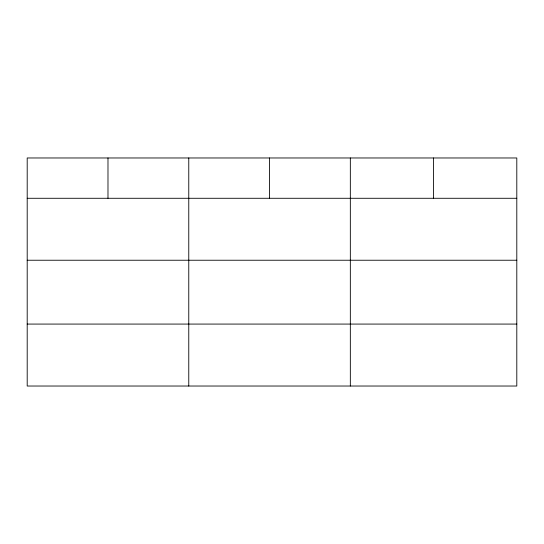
<?xml version="1.0" encoding="UTF-8"?>
<svg xmlns="http://www.w3.org/2000/svg" width="544" height="544" viewBox="0 0 544 544"><rect width="100%" height="100%" fill="white"/><g stroke="black" fill="none" stroke-linecap="round" stroke-linejoin="round"><path stroke-width="0.82" d="M516.8 260.236L516.8 157.971L27.2 157.971L27.2 386.029L516.8 386.029L516.8 260.236L27.2 260.236M27.2 198.281L516.8 198.281M27.2 324.074L516.8 324.074M433.568 157.971L433.568 198.281M350.336 157.971L350.336 386.029M269.552 157.971L269.552 198.281M188.768 157.971L188.768 386.029M107.984 157.971L107.984 198.281"/></g></svg>
